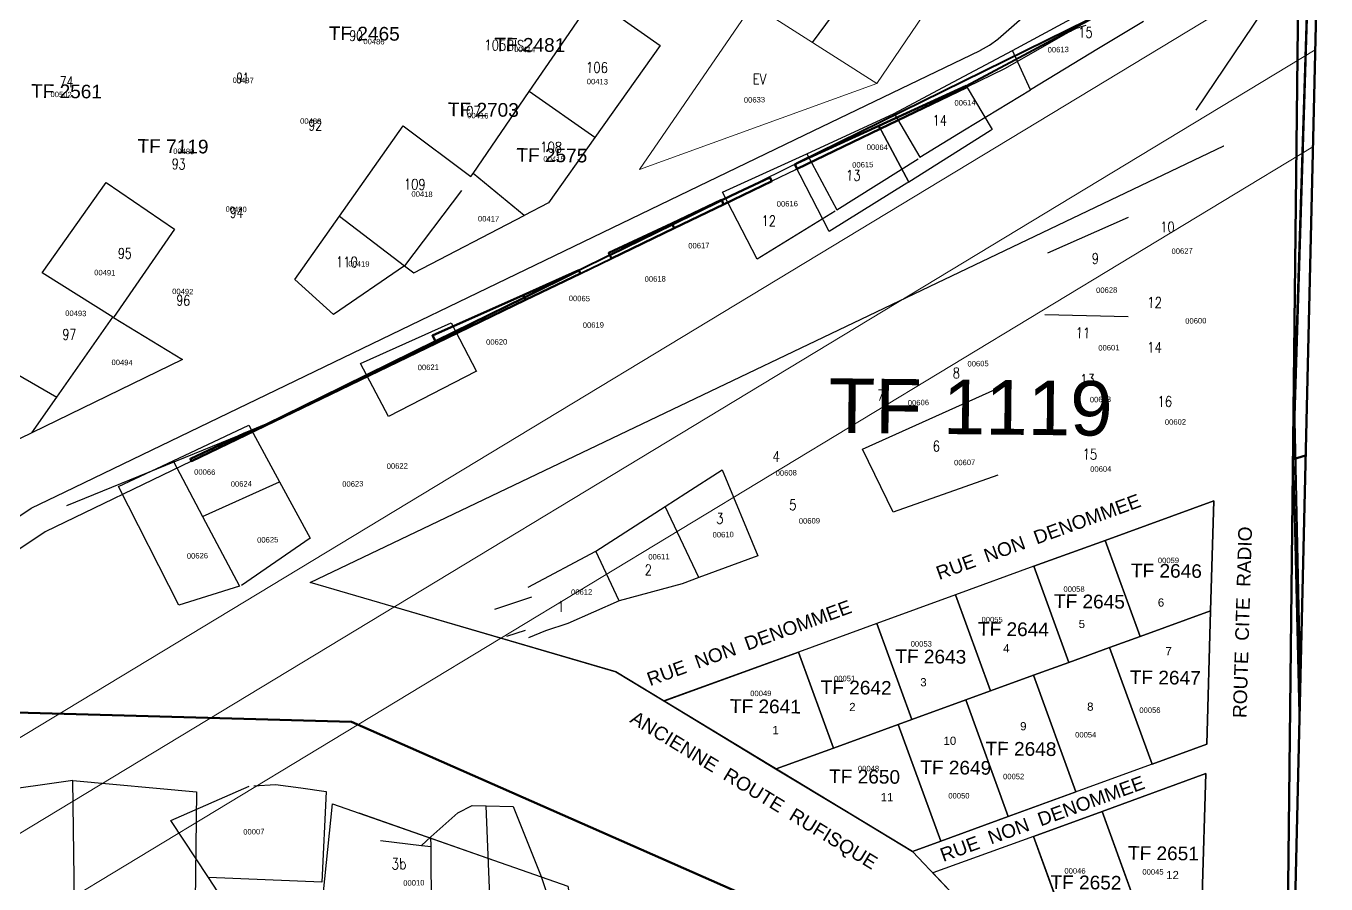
# Model space of a CAD drawing. Header units: metres. Extents: x 0 to 1324930, y 0 to 1631912.
# Drawn here: x 254037.6 to 254275.9, y 1629412.8 to 1629570 of the extents above; entities that cross this region are included whole.
import ezdxf
from ezdxf.enums import TextEntityAlignment as Align

# ---------------------------------------------------------------- set-up
doc = ezdxf.new("R2010")
doc.units = ezdxf.units.M
doc.header["$MEASUREMENT"] = 0
for name, color, linetype in [('A_revoir_niveau_0', 7, 'Continuous'), ('historique_numero_parcelle', 7, 'Continuous'), ('limites_parcelles', 7, 'Continuous'), ('limites_sections', 7, 'Continuous'), ('limites_tf', 7, 'Continuous'), ('numero_lot', 7, 'Continuous'), ('numero_parcelle', 7, 'Continuous'), ('toponymie', 7, 'Continuous')]:
    doc.layers.add(name, color=color, linetype=linetype)
for name, color, linetype, lineweight in [('CABA', 7, 'Continuous', 0), ('emprise_ht_pik_rufisque', 7, 'Continuous', 0), ('Limites des CA Rufisque', 5, 'Continuous', 53), ('limites_communes_2025', 7, 'Continuous', 0), ('LimiteTF', 4, 'Continuous', 13), ('Nom_rues', 7, 'Continuous', 0), ('Numero_TF', 7, 'Continuous', 0)]:
    doc.layers.add(name, color=color, linetype=linetype, lineweight=lineweight)
doc.layers.add('Lignes HT Vectorisées', color=6, linetype='Continuous', lineweight=0, true_color=0xff00ff)
doc.styles.add('Style-Arial', font='arial.ttf')
doc.styles.add('Style-STANDARD', font='STANDARD.shx')
doc.styles.add('Style-txt', font='txt.shx')

# ---------------------------------------------------------------- blocks, each defined once
blk = doc.blocks.new('*U77')
at = {"layer": 'LimiteTF', "color": 5, "linetype": 'Continuous', "lineweight": 30, "flags": 128}
blk.add_lwpolyline([(-0.308812, 3.310937), (0.259499, 3.204467), (-0.016426, 0.671559), (0.38039, 0.578517), (-0.283957, -2.731609), (-1.0193, -2.318982), (-2.099385, -1.801419), (-1.155663, 1.041844), (-0.787155, 0.968634), (-0.448727, 1.615235), (-0.308812, 3.310937)], dxfattribs=at)
blk.add_lwpolyline([(0.883889, 3.08725), (1.938323, 2.600222), (2.099351, 0.489791), (0.749538, -3.310934), (-0.283957, -2.731609), (0.883889, 3.08725)], close=True, dxfattribs=at)

msp = doc.modelspace()

# ---------------------------------------------------------------- linework, layer by layer
at = {"layer": 'A_revoir_niveau_0', "color": 1, "linetype": 'Continuous', "elevation": 1.45707, "flags": 128}
for points in [[(254009.5898, 1629462.35566), (254038.53413, 1629481.64596), (254044.737, 1629484.63877), (254180.21829, 1629550.00691), (254212.44335, 1629565.55512), (254212.53934, 1629565.60734), (254214.18858, 1629566.50458), (254215.68984, 1629567.61677), (254215.74865, 1629567.66034), (254223.09374, 1629574.07204)], [(254231.83097, 1629570.09807), (254231.4301, 1629569.98955), (254230.96302, 1629569.8631), (254230.46438, 1629569.69159), (254230.08969, 1629569.54718), (254229.68905, 1629569.37733), (254229.67557, 1629569.37141), (254229.4246, 1629569.25632), (254228.99408, 1629569.04316), (254228.69588, 1629568.88334), (254228.16568, 1629568.57304), (254216.93195, 1629562.17304), (254210.03611, 1629558.84639), (254194.16392, 1629551.18941), (254178.89589, 1629543.82389), (254178.61217, 1629543.68702), (254174.25052, 1629541.5829), (254165.44412, 1629537.33456), (254156.39391, 1629532.9686), (254144.9017, 1629527.42459), (254140.02233, 1629525.07072), (254129.15095, 1629519.82621), (254112.77861, 1629511.92795), (254091.73442, 1629501.77593), (254077.89698, 1629495.10054), (254067.92117, 1629490.28806), (254041.09598, 1629477.3472), (254012.37934, 1629458.20615)]]:
    msp.add_lwpolyline(points, dxfattribs=at)
at = {"layer": 'A_revoir_niveau_0', "color": 4, "lineweight": 40, "elevation": 1.45707, "flags": 128}
msp.add_lwpolyline([(254179.03432, 1629544.94587), (254193.86971, 1629551.74168), (254209.896, 1629559.08312), (254218.80941, 1629563.85297), (254231.20985, 1629570.48883), (254231.56302, 1629570.67782), (254231.56125, 1629570.68164), (254233.66181, 1629571.83421), (254232.198, 1629571.1137), (254179.03432, 1629544.94587)], close=True, dxfattribs=at)
at = {"layer": 'A_revoir_niveau_0', "color": 7, "ltscale": 0.1, "flags": 128}
for points in [[(254214.64879, 1629551.05247), (254214.27926, 1629550.80857), (254199.36492, 1629541.42631), (254193.86971, 1629551.74168), (254209.896, 1629559.08312), (254214.64879, 1629551.05247)], [(254199.36492, 1629541.42631), (254199.05176, 1629541.22931), (254184.77173, 1629532.39753), (254178.45531, 1629544.68064), (254193.86971, 1629551.74168), (254199.36492, 1629541.42631)]]:
    msp.add_lwpolyline(points, close=True, dxfattribs=at)
at = {"layer": 'A_revoir_niveau_0', "color": 7, "lineweight": 53, "elevation": 1.45707, "flags": 128}
for points in [[(254193.86971, 1629551.74168), (254179.03432, 1629544.94587), (254178.46342, 1629544.66487), (254178.89589, 1629543.82389), (254194.16392, 1629551.18941), (254193.86971, 1629551.74168)], [(254077.53219, 1629495.33223), (254067.70326, 1629490.71484), (254067.92117, 1629490.28806), (254077.89698, 1629495.10054), (254077.73125, 1629495.41313), (254077.53219, 1629495.33223)]]:
    msp.add_lwpolyline(points, close=True, dxfattribs=at)
at = {"layer": 'A_revoir_niveau_0', "color": 5, "lineweight": 53, "elevation": 1.45707, "flags": 128}
for points in [[(254178.89589, 1629543.82389), (254194.16392, 1629551.18941), (254193.86971, 1629551.74168), (254179.03432, 1629544.94587), (254178.46342, 1629544.66487), (254178.89589, 1629543.82389)], [(254165.44412, 1629537.33456), (254174.25052, 1629541.5829), (254173.92077, 1629542.29397), (254168.05363, 1629539.54104), (254165.10535, 1629538.08986), (254165.44412, 1629537.33456)], [(254077.89698, 1629495.10054), (254091.73442, 1629501.77593), (254091.64898, 1629501.93372), (254081.57598, 1629496.97566), (254077.73125, 1629495.41313), (254077.89698, 1629495.10054)]]:
    msp.add_lwpolyline(points, close=True, dxfattribs=at)
at = {"layer": 'A_revoir_niveau_0', "color": 2, "linetype": 'Continuous', "lineweight": 13, "flags": 128}
msp.add_lwpolyline([(254098.62796, 1629425.83957), (254136.91343, 1629412.35598), (254151.06141, 1629330.22282), (254112.23182, 1629176.25223), (254096.08109, 1629183.40831)], dxfattribs=at)
at = {"layer": 'A_revoir_niveau_0', "color": 5, "lineweight": 53}
for points in [[(254209.896, 1629559.08312, 1.45707), (254193.86971, 1629551.74168, 1.45707), (254194.16392, 1629551.18941, 1.45707), (254210.03611, 1629558.84639, 1.45707)], [(254156.05262, 1629533.63399, 1.45707), (254165.10535, 1629538.08986, 1.45707), (254165.08023, 1629538.14588, 1.45707), (254155.93845, 1629533.85658, 1.45707)], [(254156.39391, 1629532.9686, 1.45707), (254165.44412, 1629537.33456, 1.45707), (254165.10535, 1629538.08986, 1.45707), (254156.05262, 1629533.63399, 1.45707)], [(254155.93845, 1629533.85658, 1.45707), (254144.38146, 1629528.43401, 1.45707), (254144.60539, 1629527.99952, 1.45707), (254156.05262, 1629533.63399, 1.45707)], [(254144.9017, 1629527.42459, 1.45707), (254156.39391, 1629532.9686, 1.45707), (254156.05262, 1629533.63399, 1.45707), (254144.60539, 1629527.99952, 1.45707)], [(254138.89303, 1629525.27332, 1.45707), (254128.6854, 1629520.71885, 1.45707), (254128.91587, 1629520.27695, 1.45707), (254138.92604, 1629525.20408, 1.45707)], [(254138.92604, 1629525.20408, 1.45707), (254128.91587, 1629520.27695, 1.45707), (254129.15095, 1629519.82621, 1.45707), (254139.18274, 1629524.66569, 1.45707)], [(254128.6854, 1629520.71885, 1.45707), (254112.05281, 1629513.29767, 1.45707), (254112.60796, 1629512.24999, 1.45707), (254128.91587, 1629520.27695, 1.45707)], [(254112.77861, 1629511.92795, 1.45707), (254129.15095, 1629519.82621, 1.45707), (254128.91587, 1629520.27695, 1.45707), (254112.60796, 1629512.24999, 1.45707)], [(254091.73442, 1629501.77593, 1.45707), (254112.77861, 1629511.92795, 1.45707), (254112.60796, 1629512.24999, 1.45707), (254091.64898, 1629501.93372, 1.45707)]]:
    msp.add_3dface(points, dxfattribs=at)
at = {"layer": 'A_revoir_niveau_0', "color": 4, "lineweight": 40}
msp.add_3dface([(254139.18274, 1629524.66569, 1.45707), (254144.9017, 1629527.42459, 1.45707), (254144.60539, 1629527.99952, 1.45707), (254138.92604, 1629525.20408, 1.45707)], dxfattribs=at)
at = {"layer": 'CABA', "color": 7, "linetype": 'Continuous', "lineweight": 30}
msp.add_line((254252.04813, 1629554.63529), (254274.2881, 1629587.65317), dxfattribs=at)
at = {"layer": 'emprise_ht_pik_rufisque', "color": 1}
for p, q in [((253981.39673, 1629406.27601), (254274.26749, 1629583.45405)), ((254273.43631, 1629547.88855), (253996.83879, 1629380.55551))]:
    msp.add_line(p, q, dxfattribs=at)
at = {"layer": 'historique_numero_parcelle', "color": 7, "linetype": 'Continuous', "lineweight": 0}
for p, q in [((254215.94726, 1629592.61168), (254193.52661, 1629559.46794)), ((254170.77187, 1629573.97151), (254150.03539, 1629543.74109)), ((254170.77187, 1629573.97151), (254193.52661, 1629559.46794)), ((254150.03539, 1629543.74109), (254193.52661, 1629559.46794))]:
    msp.add_line(p, q, dxfattribs=at)
at = {"layer": 'Lignes HT Vectorisées', "color": 5, "flags": 128}
msp.add_lwpolyline([(252300.51846, 1628679.7793), (252535.31164, 1628633.24788), (252681.57693, 1628604.66946), (252988.81854, 1628790.47889), (253359.18328, 1629013.20574), (253675.22229, 1629206.39446), (253989.1178, 1629393.41569), (254273.85418, 1629565.67267)], dxfattribs=at)
at = {"layer": 'Limites des CA Rufisque', "color": 1, "linetype": 'Continuous', "lineweight": 70, "extrusion": (4.73613e-08, -2.66677e-08, 1), "elevation": -0.03131, "flags": 128}
msp.add_lwpolyline([(254274.2663, 1629583.2122), (254274.87201, 1629706.62675), (254273.64004, 1629678.0108), (254271.4962, 1629640.56509), (254267.93053, 1629325.64475), (254269.0256, 1629360.1716), (254274.2663, 1629583.2122)], close=True, dxfattribs=at)
at = {"layer": 'limites_communes_2025', "color": 3, "lineweight": 80, "flags": 128}
for points in [[(254273.8695, 1629992.7881), (254275.8538, 1629906.666), (254274.2663, 1629583.2122), (254269.0256, 1629360.1716), (254255.5318, 1628934.7207), (254250.7693, 1628842.2487)], [(254269.0256, 1629360.1716), (254274.2663, 1629583.2122)]]:
    msp.add_lwpolyline(points, dxfattribs=at)
at = {"layer": 'limites_parcelles'}
for p, q in [((254181.73439, 1629566.98415), (254193.58747, 1629583.14633)), ((254135.77253, 1629566.72855), (254141.53704, 1629575.12967)), ((254141.53704, 1629575.12967), (254153.78109, 1629566.45493)), ((254218.37088, 1629565.56512), (254230.63288, 1629572.12691)), ((254242.4019, 1629570.85746), (254234.16401, 1629565.8788)), ((254129.80033, 1629558.02191), (254135.77253, 1629566.72855)), ((254153.78109, 1629566.45493), (254141.85576, 1629549.62053)), ((254205.61728, 1629558.74028), (254218.37088, 1629565.56512)), ((254221.70585, 1629558.34949), (254218.37088, 1629565.56512)), ((254234.16401, 1629565.8788), (254221.70585, 1629558.34949)), ((254119.50948, 1629543.01237), (254129.80033, 1629558.02191)), ((254141.85576, 1629549.62053), (254129.80033, 1629558.02191)), ((254196.70387, 1629553.97043), (254205.61728, 1629558.74028)), ((254209.5947, 1629550.98055), (254221.70606, 1629558.34906)), ((254221.70606, 1629558.34906), (254221.70585, 1629558.34949)), ((254180.67758, 1629546.62899), (254196.70387, 1629553.97043)), ((254196.70387, 1629553.97043), (254201.41766, 1629546.00567)), ((254095.0047, 1629535.14975), (254106.69387, 1629551.70804)), ((254106.69387, 1629551.70804), (254119.11155, 1629542.43198)), ((254141.85576, 1629549.62053), (254133.36846, 1629537.62442)), ((254201.41766, 1629546.00567), (254209.5947, 1629550.98055)), ((254165.26318, 1629539.56795), (254180.67758, 1629546.62899)), ((254180.67758, 1629546.62899), (254186.17278, 1629536.31362)), ((254186.17278, 1629536.31362), (254201.08713, 1629545.69588)), ((254119.11155, 1629542.43198), (254119.50948, 1629543.01237)), ((254128.86093, 1629535.28442), (254119.50948, 1629543.01237)), ((254040.5558, 1629524.78935), (254052.28404, 1629541.37597)), ((254052.28404, 1629541.37597), (254064.78089, 1629532.81296)), ((254117.37126, 1629539.89251), (254106.9338, 1629526.10365)), ((254133.36846, 1629537.62442), (254128.86093, 1629535.28442)), ((254171.57959, 1629527.28484), (254165.26318, 1629539.56795)), ((254086.84294, 1629523.58273), (254095.0047, 1629535.14975)), ((254095.0047, 1629535.14975), (254106.9338, 1629526.10365)), ((254108.65777, 1629524.79633), (254128.86093, 1629535.28442)), ((254185.85963, 1629536.11662), (254171.57959, 1629527.28484)), ((254064.78089, 1629532.81296), (254053.59968, 1629516.62288)), ((254224.87632, 1629528.4707), (254239.67209, 1629534.99697)), ((254106.9338, 1629526.10365), (254093.95886, 1629517.14409)), ((254106.9338, 1629526.10365), (254108.65777, 1629524.79633)), ((254053.48497, 1629516.69232), (254040.5558, 1629524.78935)), ((254093.95886, 1629517.14409), (254086.84294, 1629523.58273)), ((254043.19729, 1629502.02257), (254053.48497, 1629516.69232)), ((254053.59968, 1629516.62288), (254066.24578, 1629508.92623)), ((254239.57025, 1629516.70851), (254224.29168, 1629517.08049)), ((254098.86068, 1629508.18498), (254115.49327, 1629515.60616)), ((254115.49327, 1629515.60616), (254120.11981, 1629506.73525)), ((254030.20032, 1629509.51255), (254043.19729, 1629502.02257)), ((254066.24578, 1629508.92623), (254038.61198, 1629495.49432)), ((254104.02244, 1629498.44373), (254098.86068, 1629508.18498)), ((254120.0397, 1629506.69229), (254104.02244, 1629498.44373)), ((254038.61198, 1629495.49432), (254043.19729, 1629502.02257)), ((254190.9188, 1629492.4524), (254215.30602, 1629503.46414)), ((254038.61198, 1629495.49432), (254028.46324, 1629490.55281)), ((254064.53376, 1629490.31054), (254078.4438, 1629496.84513)), ((254078.4438, 1629496.84513), (254084.04208, 1629486.50618)), ((254196.54117, 1629480.91071), (254190.9188, 1629492.4524)), ((254054.51113, 1629485.60215), (254064.53376, 1629490.31054)), ((254064.53376, 1629490.31054), (254069.94389, 1629480.10629)), ((254158.52346, 1629484.41883), (254165.15154, 1629488.67568)), ((254165.15154, 1629488.67568), (254171.69065, 1629472.91551)), ((254215.67762, 1629487.72571), (254196.54117, 1629480.91071)), ((254065.59263, 1629463.89895), (254054.51113, 1629485.60215)), ((254069.94389, 1629480.10629), (254084.04208, 1629486.50618)), ((254084.04208, 1629486.50618), (254089.64886, 1629476.15159)), ((254154.73949, 1629481.9736), (254158.52346, 1629484.41883)), ((254142.00708, 1629473.74567), (254154.73949, 1629481.9736)), ((254160.87717, 1629468.91867), (254154.73949, 1629481.9736)), ((254069.94388, 1629480.10629), (254069.94389, 1629480.10629)), ((254069.94389, 1629480.10629), (254076.69711, 1629467.36868)), ((254069.94389, 1629480.10629), (254069.94389, 1629480.10629)), ((254089.64886, 1629476.15159), (254077.08749, 1629467.49062)), ((254129.62896, 1629467.17017), (254142.00708, 1629473.74567)), ((254146.27778, 1629464.64657), (254142.00708, 1629473.74567)), ((254171.69065, 1629472.91551), (254160.87717, 1629468.91867)), ((254160.87717, 1629468.91867), (254157.83944, 1629467.79586)), ((254076.69711, 1629467.36868), (254065.59263, 1629463.89895)), ((254157.83944, 1629467.79586), (254146.27778, 1629464.64657)), ((254123.51802, 1629463.15845), (254130.27537, 1629465.43049)), ((254146.27778, 1629464.64657), (254136.87288, 1629460.49974)), ((254129.04935, 1629459.22791), (254125.617, 1629458.14555)), ((254132.80735, 1629459.14834), (254129.69362, 1629457.90939)), ((254136.87288, 1629460.49974), (254132.80735, 1629459.14834)), ((254064.13933, 1629424.3907), (254078.4455, 1629430.71819)), ((254079.3049, 1629430.79091), (254083.27215, 1629431.0197)), ((254083.27215, 1629431.0197), (254087.97359, 1629430.39415)), ((254087.97359, 1629430.39415), (254092.60938, 1629429.70194)), ((254092.60938, 1629429.70194), (254091.79063, 1629413.12104)), ((254111.79993, 1629421.38437), (254116.72407, 1629425.78487)), ((254116.72407, 1629425.78487), (254119.3598, 1629427.12802)), ((254119.3598, 1629427.12802), (254121.90482, 1629427.07993)), ((254123.00544, 1629400.06913), (254121.90482, 1629427.07993)), ((254121.90482, 1629427.07993), (254126.83584, 1629426.98674)), ((254126.83584, 1629426.98674), (254132.02772, 1629414.12718)), ((254071.00717, 1629413.95262), (254064.13933, 1629424.3907)), ((254102.54057, 1629420.71516), (254110.0723, 1629419.84045)), ((254110.0723, 1629419.84045), (254111.79993, 1629421.38437)), ((254111.80847, 1629419.63881), (254111.79993, 1629421.38437)), ((254110.0723, 1629419.84045), (254111.80847, 1629419.63881)), ((254111.87043, 1629406.97381), (254111.80847, 1629419.63881)), ((254089.17034, 1629386.34737), (254071.00717, 1629413.95262)), ((254091.79063, 1629413.12104), (254071.00717, 1629413.95262)), ((254132.02772, 1629414.12718), (254138.12199, 1629395.71792))]:
    msp.add_line(p, q, dxfattribs=at)
at = {"layer": 'limites_sections', "color": 112, "linetype": 'Continuous', "lineweight": 40, "flags": 128}
for points in [[(254266.72124, 1629287.51673), (254172.48417, 1629409.31925), (254097.22164, 1629442.49494), (254024.76813, 1629444.48435), (253971.49352, 1629433.82949), (253653.94722, 1629377.17001), (253582.75022, 1629367.14207), (253798.76793, 1629726.38387), (253856.42036, 1629838.71662), (253802.99925, 1630025.997), (253799.36956, 1630038.16252), (253786.53856, 1630083.23103), (253799.36956, 1630038.16252), (253907.40539, 1630046.33621), (253955.51113, 1630039.11967), (254024.76813, 1629997.35713), (254129.31023, 1629944.47073), (254144.35091, 1629962.85453), (254275.33492, 1629929.18652)], [(254266.72124, 1629287.51673), (254172.48417, 1629409.31925), (254097.22164, 1629442.49494), (254024.76813, 1629444.48435), (253971.49352, 1629433.82949), (253662.59302, 1629378.69766), (253582.75022, 1629367.14207), (253798.76793, 1629726.38387), (253856.42036, 1629838.71662), (253802.99925, 1630025.997), (253799.36956, 1630038.16252), (253786.53856, 1630083.23103), (253799.36956, 1630038.16252), (253907.40539, 1630046.33621), (253955.51113, 1630039.11967), (254024.76813, 1629997.35713), (254129.31023, 1629944.47073), (254144.35091, 1629962.85453), (254275.33492, 1629929.18652)], [(254274.57214, 1629645.52762), (254270.00331, 1629500.59288), (254271.11636, 1629449.15314)]]:
    msp.add_lwpolyline(points, dxfattribs=at)
msp.add_lwpolyline([(254266.73016, 1629287.7978), (254255.5318, 1628934.7207), (254250.7693, 1628842.2487), (254252.60445, 1628732.8039), (254244.31396, 1628604.77554), (254169.03575, 1628626.00115), (253998.55698, 1628699.30707), (253949.11819, 1628726.58373), (253891.31746, 1628762.51784), (253742.5859, 1628844.83871), (253570.65522, 1628943.91608), (253545.43077, 1628958.16046), (253491.69353, 1628988.97111), (253568.74235, 1629208.53636), (253610.60438, 1629237.23282), (253645.72438, 1629332.79686), (253582.75022, 1629367.14207), (253662.59302, 1629378.69766), (253971.49352, 1629433.82949), (254024.76813, 1629444.48435), (254097.22164, 1629442.49494), (254172.48417, 1629409.31925), (254266.73016, 1629287.7978)], close=True, dxfattribs=at)
at = {"layer": 'limites_sections', "color": 112, "linetype": 'Continuous', "lineweight": 40}
for points in [[(254269.8986, 1629490.62651), (254274.54763, 1629640.53412), (254274.2663, 1629583.2122), (254272.1075, 1629491.33526)], [(254272.1075, 1629491.33526), (254270.99492, 1629443.98439), (254269.8986, 1629490.62651)]]:
    msp.add_3dface(points, dxfattribs=at)
at = {"layer": 'limites_tf', "color": 1, "linetype": 'Continuous', "lineweight": 30}
for p, q in [((254261.01891, 1629585.29971), (254081.57598, 1629496.97566)), ((254089.6373, 1629468.01254), (254257.14761, 1629548.07727)), ((254081.57598, 1629496.97566), (254044.96548, 1629482.09687)), ((254222.32609, 1629471.00882), (254228.73137, 1629453.39056)), ((254145.71832, 1629451.63251), (254089.6373, 1629468.01254)), ((254207.94026, 1629465.76965), (254214.34554, 1629448.15139)), ((254254.69215, 1629462.84836), (254253.99512, 1629438.38434)), ((254243.97617, 1629434.72938), (254236.18027, 1629456.10246)), ((254200.05589, 1629418.74988), (254145.70821, 1629451.62262)), ((254200.05589, 1629418.74988), (254145.70832, 1629451.63262)), ((254222.22609, 1629451.01877), (254214.34554, 1629448.15139)), ((254222.22609, 1629451.01877), (254230.012, 1629429.6458)), ((254174.96275, 1629433.81432), (254154.49289, 1629446.31004)), ((254217.62394, 1629425.13568), (254209.83803, 1629446.50865)), ((254199.95971, 1629442.91223), (254197.43997, 1629441.99865)), ((254205.22598, 1629420.63568), (254197.43997, 1629441.99865)), ((254185.57388, 1629437.67306), (254174.96275, 1629433.81432)), ((254200.05589, 1629418.74988), (254174.96275, 1629433.81432)), ((254234.81465, 1629426.06515), (254253.82851, 1629432.99579)), ((254253.82851, 1629432.99579), (254253.18353, 1629410.63133)), ((254222.25586, 1629421.48682), (254234.81465, 1629426.06515)), ((254241.92982, 1629406.52933), (254234.81465, 1629426.06515)), ((254219.36229, 1629398.31594), (254203.8145, 1629414.79018))]:
    msp.add_line(p, q, dxfattribs=at)
at = {"layer": 'limites_tf', "color": 4, "linetype": 'Continuous', "lineweight": 0}
for p, q in [((254089.62691, 1629468.00606), (254257.14558, 1629548.08161)), ((254222.32432, 1629471.00694), (254235.35557, 1629475.75106)), ((254222.32432, 1629471.00694), (254207.93772, 1629465.76695)), ((254222.32432, 1629471.00694), (254228.7306, 1629453.38773)), ((254145.71216, 1629451.62682), (254089.62691, 1629468.00606)), ((254207.93772, 1629465.76695), (254214.344, 1629448.14775)), ((254154.48748, 1629446.30429), (254179.15452, 1629455.28708)), ((254228.7306, 1629453.38773), (254222.22498, 1629451.01557)), ((254200.05439, 1629418.74383), (254145.70205, 1629451.61692)), ((254200.05439, 1629418.74383), (254145.70216, 1629451.62692)), ((254222.22498, 1629451.01557), (254214.344, 1629448.14775)), ((254222.22498, 1629451.01557), (254230.01211, 1629429.64145)), ((254214.344, 1629448.14775), (254209.83625, 1629446.50475)), ((254174.95911, 1629433.80842), (254154.48748, 1629446.30429)), ((254209.83625, 1629446.50475), (254199.9574, 1629442.90776)), ((254217.62338, 1629425.13063), (254209.83625, 1629446.50475)), ((254199.9574, 1629442.90776), (254197.43753, 1629441.99403)), ((254197.43753, 1629441.99403), (254185.5708, 1629437.66777)), ((254205.22476, 1629420.62992), (254197.43753, 1629441.99403)), ((254200.05439, 1629418.74383), (254174.95911, 1629433.80842)), ((254230.01211, 1629429.64145), (254217.62338, 1629425.13063)), ((254217.62338, 1629425.13063), (254205.22476, 1629420.62992)), ((254205.22476, 1629420.62992), (254200.05439, 1629418.74383))]:
    msp.add_line(p, q, dxfattribs=at)
at = {"layer": 'limites_tf', "color": 5, "linetype": 'Continuous', "lineweight": 30}
for p, q in [((254235.35664, 1629475.7522), (254255.28391, 1629483.00326)), ((254255.28391, 1629483.00326), (254254.69215, 1629462.84836)), ((254222.32609, 1629471.00882), (254235.35664, 1629475.7522)), ((254235.35664, 1629475.7522), (254241.77202, 1629458.14383)), ((254222.32609, 1629471.00882), (254207.94026, 1629465.76965)), ((254254.69215, 1629462.84836), (254241.77202, 1629458.14383)), ((254241.77202, 1629458.14383), (254236.18027, 1629456.10246)), ((254154.49289, 1629446.31004), (254179.1586, 1629455.29142)), ((254236.18027, 1629456.10246), (254228.73137, 1629453.39056)), ((254228.73137, 1629453.39056), (254222.22609, 1629451.01877)), ((254214.34554, 1629448.15139), (254209.83803, 1629446.50865)), ((254209.83803, 1629446.50865), (254199.95971, 1629442.91223)), ((254197.43997, 1629441.99865), (254185.57388, 1629437.67306)), ((254253.99512, 1629438.38434), (254243.97617, 1629434.72938)), ((254243.97606, 1629434.72968), (254217.62394, 1629425.13568)), ((254217.62394, 1629425.13568), (254205.22598, 1629420.63568)), ((254222.25586, 1629421.48682), (254203.8145, 1629414.79018)), ((254229.36103, 1629401.95111), (254222.25586, 1629421.48682)), ((254205.22598, 1629420.63568), (254200.05589, 1629418.74988)), ((254238.48092, 1629378.09399), (254200.05589, 1629418.74988))]:
    msp.add_line(p, q, dxfattribs=at)
at = {"layer": 'limites_tf', "color": 4, "linetype": 'Continuous', "lineweight": 0, "flags": 128}
for points in [[(254222.32432, 1629471.00694), (254228.7306, 1629453.38773), (254236.1799, 1629456.10006), (254241.77196, 1629458.14175), (254235.35557, 1629475.75106), (254222.32432, 1629471.00694)], [(254214.344, 1629448.14775), (254222.22498, 1629451.01557), (254228.7306, 1629453.38773), (254222.32432, 1629471.00694), (254207.93772, 1629465.76695), (254214.344, 1629448.14775)], [(254217.62338, 1629425.13063), (254230.01211, 1629429.64145), (254222.22498, 1629451.01557), (254214.344, 1629448.14775), (254209.83625, 1629446.50475), (254217.62338, 1629425.13063)], [(254209.83625, 1629446.50475), (254199.9574, 1629442.90776), (254197.43753, 1629441.99403), (254205.22476, 1629420.62992), (254217.62338, 1629425.13063), (254209.83625, 1629446.50475)], [(254200.05439, 1629418.74383), (254205.22476, 1629420.62992), (254197.43753, 1629441.99403), (254185.5708, 1629437.66777), (254175.08097, 1629433.85274), (254200.05439, 1629418.74383)]]:
    msp.add_lwpolyline(points, close=True, dxfattribs=at)
at = {"layer": 'limites_tf', "color": 5, "linetype": 'Continuous', "lineweight": 30, "flags": 128}
for points in [[(254222.32609, 1629471.00882), (254228.73137, 1629453.39056), (254236.18027, 1629456.10246), (254241.77202, 1629458.14383), (254235.35664, 1629475.7522), (254222.32609, 1629471.00882)], [(254214.34554, 1629448.15139), (254222.22609, 1629451.01877), (254228.73137, 1629453.39056), (254222.32609, 1629471.00882), (254207.94026, 1629465.76965), (254214.34554, 1629448.15139)], [(254193.54443, 1629460.53059), (254199.95971, 1629442.91223), (254209.83803, 1629446.50865), (254214.34554, 1629448.15139), (254207.94026, 1629465.76965), (254193.54443, 1629460.53059)], [(254243.97617, 1629434.72938), (254253.99512, 1629438.38434), (254254.69215, 1629462.84836), (254241.77202, 1629458.14383), (254236.18027, 1629456.10246), (254243.97617, 1629434.72938)], [(254197.43997, 1629441.99865), (254199.95971, 1629442.91223), (254193.54443, 1629460.53059), (254179.1586, 1629455.29142), (254185.57388, 1629437.67306), (254197.43997, 1629441.99865)], [(254217.62394, 1629425.13568), (254230.012, 1629429.6458), (254222.22609, 1629451.01877), (254214.34554, 1629448.15139), (254209.83803, 1629446.50865), (254217.62394, 1629425.13568)], [(254209.83803, 1629446.50865), (254199.95971, 1629442.91223), (254197.43997, 1629441.99865), (254205.22598, 1629420.63568), (254217.62394, 1629425.13568), (254209.83803, 1629446.50865)], [(254200.05589, 1629418.74988), (254205.22598, 1629420.63568), (254197.43997, 1629441.99865), (254185.57388, 1629437.67306), (254175.08461, 1629433.85863), (254200.05589, 1629418.74988)], [(253932.27351, 1629415.57296), (253921.46079, 1629374.53428), (253988.60759, 1629353.23602), (253992.91055, 1629367.2106), (254002.46556, 1629364.25846), (254012.02056, 1629361.30632), (254007.6735, 1629347.18852), (254036.27237, 1629338.11726), (254047.09129, 1629364.73536), (254046.1663, 1629431.71577), (253954.20331, 1629418.68122), (253939.20219, 1629416.55352), (253939.20198, 1629416.55498), (253932.27351, 1629415.57296)], [(254093.7516, 1629427.45689), (254136.91346, 1629412.35581), (254151.19916, 1629330.26031), (254112.66531, 1629176.21576), (254069.9752, 1629195.01291), (254093.7516, 1629427.45689)], [(254219.36561, 1629398.31908), (254219.36697, 1629398.31764), (254229.36103, 1629401.95111), (254222.25586, 1629421.48682), (254203.8145, 1629414.79018), (254215.01368, 1629402.92368), (254219.36561, 1629398.31908)]]:
    msp.add_lwpolyline(points, close=True, dxfattribs=at)
at = {"layer": 'limites_tf', "color": 4, "linetype": 'Continuous', "lineweight": 0}
msp.add_3dface([(254235.35557, 1629475.75106), (254241.77196, 1629458.14175), (254254.69278, 1629462.84702), (254255.28391, 1629483.00326)], dxfattribs=at)
at = {"layer": 'limites_tf', "color": 5, "linetype": 'Continuous', "lineweight": 30}
for points in [[(254235.35664, 1629475.7522), (254241.77202, 1629458.14383), (254254.69215, 1629462.84836), (254255.28391, 1629483.00326)], [(254175.08461, 1629433.85863), (254185.57388, 1629437.67306), (254179.1586, 1629455.29142), (254154.50064, 1629446.31286)], [(254241.92982, 1629406.52933), (254253.18353, 1629410.63133), (254253.82851, 1629432.99579), (254234.81465, 1629426.06515)], [(254222.25586, 1629421.48682), (254229.36103, 1629401.95111), (254241.92982, 1629406.52933), (254234.81465, 1629426.06515)]]:
    msp.add_3dface(points, dxfattribs=at)

# ---------------------------------------------------------------- block references
at = {"layer": 'limites_tf', "color": 5, "linetype": 'Continuous', "lineweight": 30, "xscale": 39.37, "yscale": 39.37, "zscale": 10, "rotation": 5.5081}
msp.add_blockref('*U77', (254070.78027, 1629303.13287), dxfattribs=at)

# ---------------------------------------------------------------- texts
at = {"layer": 'historique_numero_parcelle', "color": 7, "lineweight": 0, "style": 'Style-Arial'}
for s, p in [('00064', (254191.67795, 1629548.34647)), ('00065', (254137.0636, 1629520.61967)), ('00066', (254068.39929, 1629488.80813))]:
    msp.add_text(s, height=1, rotation=359.0681, dxfattribs=at).set_placement(p, align=Align.TOP_LEFT)
at = {"layer": 'limites_tf', "color": 4, "linetype": 'Continuous', "lineweight": 0, "style": 'Style-Arial'}
for s, height, p in [('6', 1.5001, (254245.02525, 1629465.11434)), ('5', 1.5001, (254230.52209, 1629461.18357)), ('4', 1.5001, (254216.6809, 1629456.72626)), ('7', 1.5001, (254246.41509, 1629456.19218)), ('3', 1.5001, (254201.48625, 1629450.5016)), ('2', 1.5001, (254188.46, 1629445.96152)), ('8', 1.5001, (254232.06912, 1629446.02444)), ('9', 1.5001, (254219.79453, 1629442.44148)), ('1', 1.5001, (254174.37412, 1629441.73163)), ('10', 1.500099, (254205.74952, 1629439.76783)), ('11', 1.500099, (254194.21992, 1629429.42213))]:
    msp.add_text(s, height=height, rotation=0.0274, dxfattribs=at).set_placement(p, align=Align.TOP_LEFT)
at = {"layer": 'Nom_rues', "color": 7, "linetype": 'Continuous', "lineweight": 0, "style": 'Style-Arial'}
for s, rotation, p in [('RUE  NON  DENOMMEE', 20.007793, (254204.95463, 1629468.46977)), ('ROUTE  CITE  RADIO', 88.318248, (254261.26951, 1629443.15499)), ('RUE  NON  DENOMMEE', 20.007793, (254151.94903, 1629449.01733)), ('ANCIENNE  ROUTE  RUFISQUE', 328.598233, (254148.08616, 1629442.51401)), ('RUE  NON  DENOMMEE', 20.007793, (254205.69345, 1629416.80185))]:
    msp.add_text(s, height=2.5, rotation=rotation, dxfattribs=at).set_placement(p)
at = {"layer": 'numero_lot', "color": 7, "linetype": 'Continuous', "lineweight": 13, "style": 'Style-STANDARD'}
for s, height, width, p in [('90', 1.930398, 0.833333, (254098.07994, 1629568.26163)), ('15', 1.930398, 0.888889, (254231.75825, 1629568.86835)), ('105BIS', 1.930398, 0.888889, (254125.23102, 1629566.50146)), ('91', 1.930398, 0.75, (254077.26597, 1629560.48082)), ('106', 1.930398, 0.888889, (254142.21905, 1629562.42259)), ('EV', 1.930398, 0.888889, (254172.02563, 1629560.31378)), ('74', 1.930398, 0.833333, (254044.98941, 1629559.80979)), ('107', 1.930398, 0.888889, (254118.90978, 1629554.38215)), ('92', 1.930398, 0.833333, (254090.59707, 1629551.84438)), ('14', 1.930398, 0.888889, (254205.05985, 1629552.73568)), ('108', 1.930398, 0.888889, (254133.82555, 1629547.82532)), ('93', 1.930398, 0.833333, (254065.55473, 1629544.73472)), ('13', 1.930398, 0.888889, (254189.21276, 1629542.65771)), ('109', 1.930398, 0.888889, (254108.83442, 1629541.01504)), ('94', 1.930398, 0.833333, (254076.17542, 1629535.84216)), ('12', 1.930398, 0.888889, (254173.71437, 1629534.33856)), ('10', 1.930398, 0.888889, (254246.78677, 1629533.1905)), ('95', 1.930398, 0.833333, (254055.67753, 1629528.35739)), ('9', 1.9304, 0.888889, (254233.57955, 1629527.41233)), ('110', 1.930398, 0.888889, (254096.37043, 1629526.78517)), ('96', 1.930398, 0.833333, (254066.39478, 1629519.76347)), ('12', 1.930398, 0.888889, (254244.43992, 1629519.36098)), ('97', 1.930398, 0.833333, (254045.51691, 1629513.48769)), ('11', 1.930398, 0.888889, (254231.29764, 1629513.77704)), ('14', 1.930398, 0.888889, (254244.42475, 1629511.12166)), ('8', 1.9304, 0.888889, (254208.10218, 1629506.42611)), ('13', 1.930398, 0.888889, (254232.12373, 1629505.26833)), ('7', 1.9304, 0.888889, (254194.25706, 1629502.36849)), ('16', 1.930398, 0.888889, (254246.31302, 1629501.21269)), ('6', 1.9304, 0.888889, (254204.41175, 1629493.00876)), ('15', 1.930398, 0.888889, (254232.57699, 1629491.55015)), ('4', 1.9304, 0.888889, (254175.07306, 1629491.11282)), ('5', 1.9304, 0.888889, (254178.12525, 1629482.26833)), ('3', 1.9304, 0.888889, (254164.76373, 1629479.76497)), ('2', 1.9304, 0.888889, (254151.64395, 1629470.33501)), ('1', 1.9304, 0.888889, (254135.59653, 1629463.64249))]:
    msp.add_text(s, height=height, rotation=359.0681, dxfattribs=dict(at, width=width)).set_placement(p, align=Align.MIDDLE_CENTER)
at = {"layer": 'numero_lot', "color": 7, "linetype": 'Continuous', "lineweight": 0, "style": 'Style-STANDARD', "width": 0.888889}
msp.add_text('3b', height=2.042527, rotation=1.0428, dxfattribs=at).set_placement((254105.92799, 1629416.48575), align=Align.MIDDLE_CENTER)
at = {"layer": 'numero_parcelle', "color": 5, "lineweight": 0, "style": 'Style-Arial'}
for s, rotation, p in [('00486', 359.0681, (254099.41653, 1629567.71218)), ('00414', 359.0681, (254127.06028, 1629566.26579)), ('00487', 359.0681, (254075.44819, 1629560.5991)), ('00413', 359.0681, (254140.36721, 1629560.36528)), ('00502', 359.0681, (254042.06926, 1629558.01582)), ('00416', 359.0681, (254118.45763, 1629554.12816)), ('00488', 359.0681, (254087.82081, 1629553.12226)), ('00489', 359.0681, (254064.55967, 1629547.58921)), ('00415', 359.0681, (254132.41261, 1629546.17085)), ('00418', 359.0681, (254108.22825, 1629539.74337)), ('00490', 359.0681, (254074.15524, 1629536.97446)), ('00417', 359.0681, (254120.42183, 1629535.22514)), ('00419', 359.0681, (254096.6621, 1629526.97185)), ('00491', 359.0681, (254050.07707, 1629525.35439)), ('00492', 359.0681, (254064.36898, 1629521.90037)), ('00493', 359.0681, (254044.76745, 1629517.89933)), ('00494', 359.0681, (254053.25335, 1629508.89417)), ('00059', 0.13223, (254245.0354, 1629472.58037, 0.00003)), ('00058', 0.13223, (254227.73145, 1629467.31927, 0.00003)), ('00055', 0.13223, (254212.71762, 1629461.72998, 0.00003)), ('00053', 0.13223, (254199.72412, 1629457.27964, 0.00003)), ('00051', 0.13223, (254185.67621, 1629450.93359, 0.00003)), ('00049', 0.13223, (254170.3118, 1629448.20404, 0.00003)), ('00056', 0.13223, (254241.63813, 1629445.12995, 0.00003)), ('00054', 0.13223, (254229.87333, 1629440.6249, 0.00003)), ('00048', 0.13223, (254190.0597, 1629434.42988, 0.00003)), ('00052', 0.13223, (254216.65744, 1629432.96907, 0.00003)), ('00050', 0.13223, (254206.62425, 1629429.44125, 0.00003)), ('00046', 0.13223, (254227.90372, 1629415.66828, 0.00003)), ('00045', 0.13223, (254242.19629, 1629415.48866, 0.00003))]:
    msp.add_text(s, height=1, rotation=rotation, dxfattribs=at).set_placement(p, align=Align.TOP_LEFT)
at = {"layer": 'numero_parcelle', "color": 5, "linetype": 'Continuous', "lineweight": 0, "char_height": 1, "attachment_point": 1, "rotation": 1.1341295, "line_spacing_factor": 0.6, "style": 'Style-txt'}
for s, insert in [('\\fArial|b0|i0|c00|p39;00613', (254224.81931, 1629566.17035)), ('\\fArial|b0|i0|c00|p39;00633', (254169.14453, 1629556.96731)), ('\\fArial|b0|i0|c00|p39;00614', (254207.74496, 1629556.43509)), ('\\fArial|b0|i0|c00|p39;00615', (254188.99396, 1629545.06393)), ('\\fArial|b0|i0|c00|p39;00616', (254175.16466, 1629537.91428)), ('\\fArial|b0|i0|c00|p39;00617', (254158.95113, 1629530.24657)), ('\\fArial|b0|i0|c00|p39;00627', (254247.52851, 1629529.24323)), ('\\fArial|b0|i0|c00|p39;00618', (254150.94545, 1629524.1301)), ('\\fArial|b0|i0|c00|p39;00628', (254233.70735, 1629522.08798)), ('\\fArial|b0|i0|c00|p39;00600', (254250.04347, 1629516.46507)), ('\\fArial|b0|i0|c00|p39;00619', (254139.61255, 1629515.68825)), ('\\fArial|b0|i0|c00|p39;00620', (254121.89563, 1629512.58555)), ('\\fArial|b0|i0|c00|p39;00601', (254234.10782, 1629511.53256)), ('\\fArial|b0|i0|c00|p39;00621', (254109.36038, 1629507.93765)), ('\\fArial|b0|i0|c00|p39;00605', (254210.12976, 1629508.60763)), ('\\fArial|b0|i0|c00|p39;00603', (254232.56038, 1629502.04544)), ('\\fArial|b0|i0|c00|p39;00606', (254199.19677, 1629501.46814)), ('\\fArial|b0|i0|c00|p39;00602', (254246.30771, 1629497.91306)), ('\\fArial|b0|i0|c00|p39;00622', (254103.67002, 1629489.84481)), ('\\fArial|b0|i0|c00|p39;00607', (254207.67503, 1629490.50093)), ('\\fArial|b0|i0|c00|p39;00608', (254174.96673, 1629488.58566)), ('\\fArial|b0|i0|c00|p39;00604', (254232.61938, 1629489.29663)), ('\\fArial|b0|i0|c00|p39;00624', (254075.0906, 1629486.57121)), ('\\fArial|b0|i0|c00|p39;00623', (254095.52217, 1629486.5718)), ('\\fArial|b0|i0|c00|p39;00609', (254179.21527, 1629479.79344)), ('\\fArial|b0|i0|c00|p39;00625', (254079.92622, 1629476.31996)), ('\\fArial|b0|i0|c00|p39;00610', (254163.40578, 1629477.26946)), ('\\fArial|b0|i0|c00|p39;00626', (254067.04383, 1629473.39154)), ('\\fArial|b0|i0|c00|p39;00611', (254151.63197, 1629473.22741)), ('\\fArial|b0|i0|c00|p39;00612', (254137.47198, 1629466.75292))]:
    msp.add_mtext(s, dxfattribs=dict(at, insert=insert))
at = {"layer": 'numero_parcelle', "color": 5, "char_height": 1, "attachment_point": 1, "rotation": 1.0427839, "line_spacing_factor": 0.6, "style": 'Style-txt'}
for s, insert in [('\\fArial|b0|i0|c00|p39;00007', (254077.38162, 1629422.82055)), ('\\fArial|b0|i0|c00|p39;00010', (254106.70912, 1629413.45085))]:
    msp.add_mtext(s, dxfattribs=dict(at, insert=insert))
at = {"layer": 'numero_tf', "color": 4, "linetype": 'Continuous', "lineweight": 0, "style": 'Style-Arial'}
for s, height, rotation, p in [('TF 2465', 2.5, 359.3981, (254093.08741, 1629569.96932)), ('TF 2481', 2.5, 359.3981, (254123.42688, 1629567.89914)), ('TF 2561', 2.5, 359.3981, (254038.50373, 1629559.38043)), ('TF 2703', 2.5, 359.3981, (254114.91159, 1629556.0176)), ('TF 7119', 2.5, 359.3981, (254058.02925, 1629549.30531)), ('TF 2575', 2.5, 359.3981, (254127.46051, 1629547.65521)), ('TF 2646', 2.500164, 359.4, (254240.10704, 1629471.49634)), ('TF 2646', 2.5, 359.3981, (254240.10766, 1629471.4976)), ('TF 2645', 2.500164, 359.4, (254226.00026, 1629465.87408)), ('TF 2645', 2.5, 359.3981, (254226.00162, 1629465.87617)), ('TF 2644', 2.500164, 359.4, (254212.06969, 1629460.79102)), ('TF 2644', 2.5, 359.3981, (254212.07179, 1629460.79391)), ('TF 2643', 2.500164, 359.4, (254196.92051, 1629455.77882)), ('TF 2643', 2.5, 359.3981, (254196.92344, 1629455.78254)), ('TF 2647', 2.5, 359.3981, (254239.90208, 1629451.9288)), ('TF 2647', 2.500164, 359.4, (254239.9021, 1629451.92625)), ('TF 2642', 2.500164, 359.4, (254183.23949, 1629450.0949)), ('TF 2642', 2.5, 359.3981, (254183.24314, 1629450.09945)), ('TF 2641', 2.500164, 359.4, (254166.60612, 1629446.649)), ('TF 2641', 2.5, 359.3981, (254166.61074, 1629446.65433)), ('TF 2648', 2.500164, 359.4, (254213.44766, 1629438.85859)), ('TF 2648', 2.5, 359.3981, (254213.44894, 1629438.86288)), ('TF 2649', 2.500164, 359.4, (254201.49766, 1629435.42514)), ('TF 2649', 2.5, 359.3981, (254201.49961, 1629435.43005)), ('TF 2650', 2.500164, 359.4, (254184.78687, 1629433.77001)), ('TF 2650', 2.5, 359.3981, (254184.78987, 1629433.77559)), ('TF 2651', 2.5, 359.3981, (254239.56371, 1629419.71995)), ('TF 2652', 2.5, 359.3981, (254225.36805, 1629414.3763))]:
    msp.add_text(s, height=height, rotation=rotation, dxfattribs=at).set_placement(p, align=Align.TOP_LEFT)
for height, rotation, p in [(10.000657, 359.4, (254184.65573, 1629495.46761)), (10, 359.3981, (254184.66079, 1629495.46913))]:
    msp.add_text('TF 1119', height=height, rotation=rotation, dxfattribs=at).set_placement(p)
at = {"layer": 'toponymie', "color": 7, "linetype": 'Continuous', "lineweight": 13, "style": 'Style-Arial'}
for s, p in [('6', (254245.02533, 1629465.11586)), ('5', (254230.523, 1629461.18583)), ('4', (254216.68257, 1629456.72926)), ('7', (254246.41479, 1629456.19424)), ('3', (254201.48871, 1629450.50552)), ('2', (254188.46316, 1629445.96617)), ('8', (254232.06942, 1629446.02764)), ('9', (254219.79552, 1629442.44532)), ('1', (254174.37806, 1629441.73703)), ('10', (254205.75134, 1629439.77231)), ('11', (254194.22215, 1629429.42768)), ('12', (254246.55848, 1629415.16475))]:
    msp.add_text(s, height=1.5, rotation=0.0255, dxfattribs=at).set_placement(p, align=Align.TOP_LEFT)

doc.saveas('drawing.dxf')
